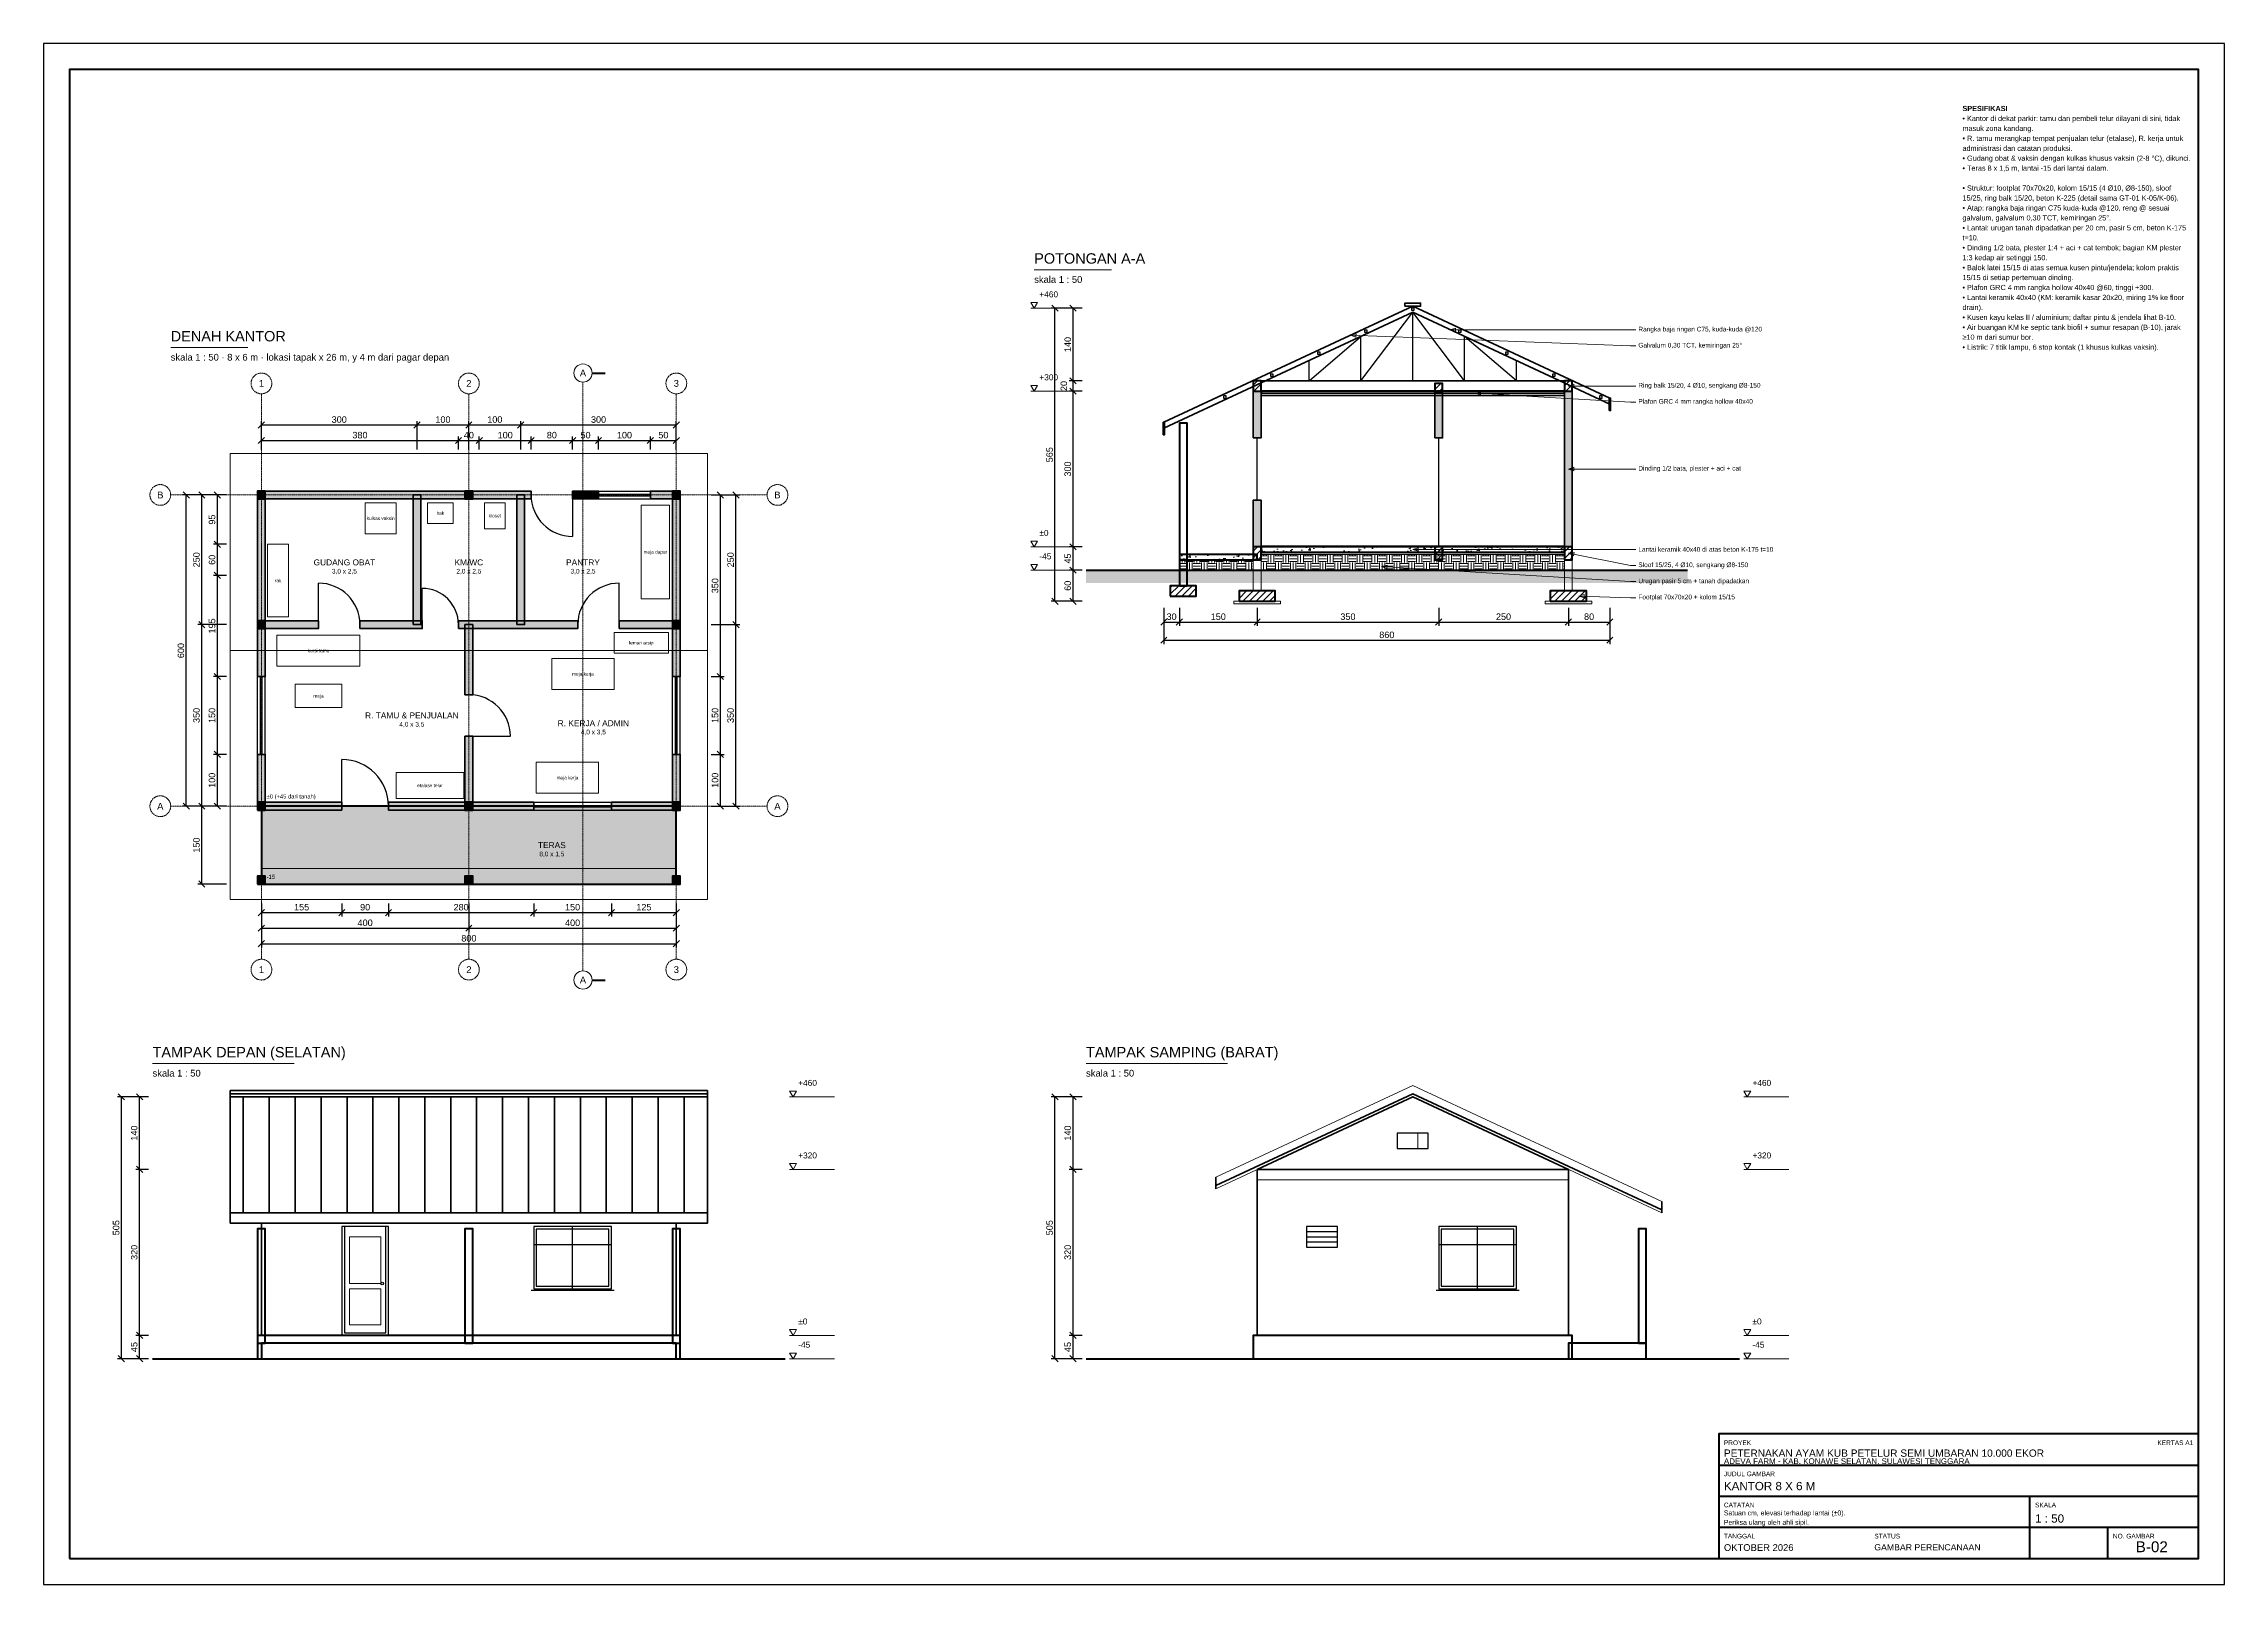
# Model space of a CAD drawing. Header units: centimetres. Extents: x 0 to 57986, y 0 to 4200.
# Drawn here: x 4970 to 9175, y 0 to 2970 of the extents above; entities that cross this region are included whole.
import ezdxf
from ezdxf.enums import TextEntityAlignment as Align

# ---------------------------------------------------------------- set-up
doc = ezdxf.new("R2010")
doc.units = ezdxf.units.CM
doc.linetypes.add('DASHDOT', pattern=[3.556, 2.54, -0.508, 0, -0.508])
doc.linetypes.add('DASHED', pattern=[1.524, 1.27, -0.254])
for name, color, linetype, lineweight in [('A-ATAP', 5, 'CONTINUOUS', 35), ('A-BAJA', 6, 'CONTINUOUS', 25), ('A-DIM', 140, 'CONTINUOUS', 13), ('A-DINDING', 32, 'CONTINUOUS', 35), ('A-FRAME', 7, 'CONTINUOUS', 50), ('A-GRID', 1, 'DASHDOT', 13), ('A-HATCH', 8, 'CONTINUOUS', 9), ('A-KAYU', 32, 'CONTINUOUS', 25), ('A-PERABOT', 8, 'CONTINUOUS', 18), ('A-STRUKTUR', 7, 'CONTINUOUS', 50), ('A-TANAH', 34, 'CONTINUOUS', 18), ('A-TEKS', 7, 'CONTINUOUS', 18), ('A-TERSEMBUNYI', 8, 'DASHED', 13)]:
    doc.layers.add(name, color=color, linetype=linetype, lineweight=lineweight)
doc.styles.add('ARIAL', font='arial.ttf')
doc.dimstyles.new('D50', dxfattribs={"dimtxt": 12.5, "dimasz": 10, "dimexe": 7.5, "dimexo": 7.5, "dimgap": 4, "dimtad": 1, "dimdec": 0, "dimtxsty": 'ARIAL', "dimtsz": 6, "dimcen": 2.5, "dimclrd": 140, "dimclre": 140, "dimclrt": 250, "dimazin": 3, "dimtfac": 1, "dimtmove": 0, "dimatfit": 3})

msp = doc.modelspace()

# ---------------------------------------------------------------- hatches: boundary and pattern name
at = {"layer": 'A-HATCH'}
h = msp.add_hatch(dxfattribs=at)
h.set_pattern_fill('ANSI31', scale=2.85)
h.paths.add_polyline_path([(7302.5, 2300), (7317.5, 2300), (7317.5, 2320), (7302.5, 2320)])
h = msp.add_hatch(dxfattribs=at)
h.set_pattern_fill('ANSI31', scale=2.85)
h.paths.add_polyline_path([(7652.5, 2300), (7667.5, 2300), (7667.5, 2315), (7652.5, 2315)])
h = msp.add_hatch(dxfattribs=at)
h.set_pattern_fill('ANSI31', scale=2.85)
h.paths.add_polyline_path([(7902.5, 2300), (7917.5, 2300), (7917.5, 2320), (7902.5, 2320)])
at = {"layer": 'A-HATCH', "true_color": 0xe2ceb6}
h = msp.add_hatch(color=8, dxfattribs=at)
h.dxf.hatch_style = 1
h.paths.add_polyline_path([(7302.5, 2210), (7317.5, 2210), (7317.5, 2300), (7302.5, 2300)])
h = msp.add_hatch(color=8, dxfattribs=at)
h.dxf.hatch_style = 1
h.paths.add_polyline_path([(7652.5, 2210), (7667.5, 2210), (7667.5, 2300), (7652.5, 2300)])
h = msp.add_hatch(color=8, dxfattribs=at)
h.dxf.hatch_style = 1
h.paths.add_polyline_path([(7902.5, 2000), (7917.5, 2000), (7917.5, 2300), (7902.5, 2300)])
h = msp.add_hatch(color=8, dxfattribs=at)
h.dxf.hatch_style = 1
h.paths.add_polyline_path([(5382.5, 2092.5), (5910, 2092.5), (5910, 2107.5), (5382.5, 2107.5)])
h = msp.add_hatch(color=8, dxfattribs=at)
h.dxf.hatch_style = 1
h.paths.add_polyline_path([(5382.5, 1750), (5397.5, 1750), (5397.5, 2107.5), (5382.5, 2107.5)])
at = {"layer": 'A-HATCH'}
h = msp.add_hatch(color=8, dxfattribs=at)
h.dxf.hatch_style = 1
h.paths.add_polyline_path([(5382.5, 2092.5), (5397.5, 2092.5), (5397.5, 2107.5), (5382.5, 2107.5)])
h = msp.add_hatch(color=8, dxfattribs=at)
h.dxf.hatch_style = 1
h.paths.add_polyline_path([(5782.5, 2092.5), (5797.5, 2092.5), (5797.5, 2107.5), (5782.5, 2107.5)])
at = {"layer": 'A-HATCH', "true_color": 0xe2ceb6}
h = msp.add_hatch(color=8, dxfattribs=at)
h.dxf.hatch_style = 1
h.paths.add_polyline_path([(5990, 2092.5), (6040, 2092.5), (6040, 2107.5), (5990, 2107.5)])
h = msp.add_hatch(color=8, dxfattribs=at)
h.dxf.hatch_style = 1
h.paths.add_polyline_path([(6140, 2092.5), (6197.5, 2092.5), (6197.5, 2107.5), (6140, 2107.5)])
h = msp.add_hatch(color=8, dxfattribs=at)
h.dxf.hatch_style = 1
h.paths.add_polyline_path([(6182.5, 1750), (6197.5, 1750), (6197.5, 2107.5), (6182.5, 2107.5)])
at = {"layer": 'A-HATCH'}
h = msp.add_hatch(color=8, dxfattribs=at)
h.dxf.hatch_style = 1
h.paths.add_polyline_path([(6182.5, 2092.5), (6197.5, 2092.5), (6197.5, 2107.5), (6182.5, 2107.5)])
at = {"layer": 'A-HATCH', "true_color": 0xe2ceb6}
h = msp.add_hatch(color=8, dxfattribs=at)
h.dxf.hatch_style = 1
h.paths.add_polyline_path([(5682.5, 1850), (5697.5, 1850), (5697.5, 2100), (5682.5, 2100)])
h = msp.add_hatch(color=8, dxfattribs=at)
h.dxf.hatch_style = 1
h.paths.add_polyline_path([(5882.5, 1850), (5897.5, 1850), (5897.5, 2100), (5882.5, 2100)])
h = msp.add_hatch(color=8, dxfattribs=at)
h.dxf.hatch_style = 1
h.paths.add_polyline_path([(7302.5, 2000), (7317.5, 2000), (7317.5, 2090), (7302.5, 2090)])
at = {"layer": 'A-HATCH'}
h = msp.add_hatch(dxfattribs=at)
h.set_pattern_fill('AR-CONC', scale=0.175)
h.paths.add_polyline_path([(7160, 1975), (7310, 1975), (7310, 1985), (7160, 1985)])
h = msp.add_hatch(dxfattribs=at)
h.set_pattern_fill('ANSI31', scale=2.85)
h.paths.add_polyline_path([(7302.5, 1975), (7317.5, 1975), (7317.5, 2000), (7302.5, 2000)])
h = msp.add_hatch(dxfattribs=at)
h.set_pattern_fill('AR-CONC', scale=0.175)
h.paths.add_polyline_path([(7317.5, 1990), (7902.5, 1990), (7902.5, 2000), (7317.5, 2000)])
h = msp.add_hatch(dxfattribs=at)
h.set_pattern_fill('AR-SAND', scale=0.25)
h.paths.add_polyline_path([(7317.5, 1985), (7902.5, 1985), (7902.5, 1990), (7317.5, 1990)])
h = msp.add_hatch(dxfattribs=at)
h.set_pattern_fill('EARTH', scale=2.25)
h.paths.add_polyline_path([(7317.5, 1955), (7902.5, 1955), (7902.5, 1985), (7317.5, 1985)])
h = msp.add_hatch(dxfattribs=at)
h.set_pattern_fill('ANSI31', scale=2.85)
h.paths.add_polyline_path([(7652.5, 1975), (7667.5, 1975), (7667.5, 2000), (7652.5, 2000)])
h = msp.add_hatch(dxfattribs=at)
h.set_pattern_fill('ANSI31', scale=2.85)
h.paths.add_polyline_path([(7902.5, 1975), (7917.5, 1975), (7917.5, 2000), (7902.5, 2000)])
h = msp.add_hatch(dxfattribs=at)
h.set_pattern_fill('EARTH', scale=2.25)
h.paths.add_polyline_path([(6980, 1930), (8140, 1930), (8140, 1955), (6980, 1955)])
h = msp.add_hatch(dxfattribs=at)
h.set_pattern_fill('EARTH', scale=2.25)
h.paths.add_polyline_path([(7160, 1955), (7302.5, 1955), (7302.5, 1975), (7160, 1975)])
h = msp.add_hatch(dxfattribs=at)
h.set_pattern_fill('ANSI31', scale=2.85)
h.paths.add_polyline_path([(7142.5, 1905), (7192.5, 1905), (7192.5, 1925), (7142.5, 1925)])
h = msp.add_hatch(dxfattribs=at)
h.set_pattern_fill('ANSI31', scale=2.85)
h.paths.add_polyline_path([(7275, 1895), (7345, 1895), (7345, 1915), (7275, 1915)])
h = msp.add_hatch(dxfattribs=at)
h.set_pattern_fill('ANSI31', scale=2.85)
h.paths.add_polyline_path([(7875, 1895), (7945, 1895), (7945, 1915), (7875, 1915)])
h = msp.add_hatch(color=8, dxfattribs=at)
h.dxf.hatch_style = 1
h.paths.add_polyline_path([(5382.5, 1842.5), (5397.5, 1842.5), (5397.5, 1857.5), (5382.5, 1857.5)])
at = {"layer": 'A-HATCH', "true_color": 0xe2ceb6}
h = msp.add_hatch(color=8, dxfattribs=at)
h.dxf.hatch_style = 1
h.paths.add_polyline_path([(5390, 1842.5), (5500, 1842.5), (5500, 1857.5), (5390, 1857.5)])
h = msp.add_hatch(color=8, dxfattribs=at)
h.dxf.hatch_style = 1
h.paths.add_polyline_path([(5580, 1842.5), (5700, 1842.5), (5700, 1857.5), (5580, 1857.5)])
h = msp.add_hatch(color=8, dxfattribs=at)
h.dxf.hatch_style = 1
h.paths.add_polyline_path([(5770, 1842.5), (6000, 1842.5), (6000, 1857.5), (5770, 1857.5)])
h = msp.add_hatch(color=8, dxfattribs=at)
h.dxf.hatch_style = 1
h.paths.add_polyline_path([(6080, 1842.5), (6190, 1842.5), (6190, 1857.5), (6080, 1857.5)])
at = {"layer": 'A-HATCH'}
h = msp.add_hatch(color=8, dxfattribs=at)
h.dxf.hatch_style = 1
h.paths.add_polyline_path([(6182.5, 1842.5), (6197.5, 1842.5), (6197.5, 1857.5), (6182.5, 1857.5)])
at = {"layer": 'A-HATCH', "true_color": 0xe2ceb6}
h = msp.add_hatch(color=8, dxfattribs=at)
h.dxf.hatch_style = 1
h.paths.add_polyline_path([(5782.5, 1715), (5797.5, 1715), (5797.5, 1850), (5782.5, 1850)])
h = msp.add_hatch(color=8, dxfattribs=at)
h.dxf.hatch_style = 1
h.paths.add_polyline_path([(5382.5, 1492.5), (5397.5, 1492.5), (5397.5, 1600), (5382.5, 1600)])
h = msp.add_hatch(color=8, dxfattribs=at)
h.dxf.hatch_style = 1
h.paths.add_polyline_path([(5782.5, 1500), (5797.5, 1500), (5797.5, 1635), (5782.5, 1635)])
h = msp.add_hatch(color=8, dxfattribs=at)
h.dxf.hatch_style = 1
h.paths.add_polyline_path([(6182.5, 1492.5), (6197.5, 1492.5), (6197.5, 1600), (6182.5, 1600)])
h = msp.add_hatch(color=8, dxfattribs=at)
h.dxf.hatch_style = 1
h.paths.add_polyline_path([(5382.5, 1492.5), (5545, 1492.5), (5545, 1507.5), (5382.5, 1507.5)])
at = {"layer": 'A-HATCH'}
h = msp.add_hatch(color=8, dxfattribs=at)
h.dxf.hatch_style = 1
h.paths.add_polyline_path([(5382.5, 1492.5), (5397.5, 1492.5), (5397.5, 1507.5), (5382.5, 1507.5)])
at = {"layer": 'A-HATCH', "true_color": 0xeeece4}
h = msp.add_hatch(color=8, dxfattribs=at)
h.dxf.hatch_style = 1
h.paths.add_polyline_path([(5390, 1350), (6190, 1350), (6190, 1500), (5390, 1500)])
at = {"layer": 'A-HATCH', "true_color": 0xe2ceb6}
h = msp.add_hatch(color=8, dxfattribs=at)
h.dxf.hatch_style = 1
h.paths.add_polyline_path([(5635, 1492.5), (5915, 1492.5), (5915, 1507.5), (5635, 1507.5)])
at = {"layer": 'A-HATCH'}
h = msp.add_hatch(color=8, dxfattribs=at)
h.dxf.hatch_style = 1
h.paths.add_polyline_path([(5782.5, 1492.5), (5797.5, 1492.5), (5797.5, 1507.5), (5782.5, 1507.5)])
at = {"layer": 'A-HATCH', "true_color": 0xe2ceb6}
h = msp.add_hatch(color=8, dxfattribs=at)
h.dxf.hatch_style = 1
h.paths.add_polyline_path([(6065, 1492.5), (6197.5, 1492.5), (6197.5, 1507.5), (6065, 1507.5)])
at = {"layer": 'A-HATCH'}
h = msp.add_hatch(color=8, dxfattribs=at)
h.dxf.hatch_style = 1
h.paths.add_polyline_path([(6182.5, 1492.5), (6197.5, 1492.5), (6197.5, 1507.5), (6182.5, 1507.5)])
h = msp.add_hatch(color=8, dxfattribs=at)
h.dxf.hatch_style = 1
h.paths.add_polyline_path([(5382.5, 1350), (5397.5, 1350), (5397.5, 1365), (5382.5, 1365)])
h = msp.add_hatch(color=8, dxfattribs=at)
h.dxf.hatch_style = 1
h.paths.add_polyline_path([(5782.5, 1350), (5797.5, 1350), (5797.5, 1365), (5782.5, 1365)])
h = msp.add_hatch(color=8, dxfattribs=at)
h.dxf.hatch_style = 1
h.paths.add_polyline_path([(6182.5, 1350), (6197.5, 1350), (6197.5, 1365), (6182.5, 1365)])
h = msp.add_hatch(dxfattribs=at)
h.set_pattern_fill('NET', scale=40)
h.paths.add_polyline_path([(7580, 840), (7640, 840), (7640, 870), (7580, 870)])

# ---------------------------------------------------------------- linework, layer by layer
at = {"layer": 'A-ATAP'}
for p, q in [((5355, 716.06), (5355, 939.89)), ((5405, 716.06), (5405, 939.89)), ((5455, 716.06), (5455, 939.89)), ((5505, 716.06), (5505, 939.89)), ((5555, 716.06), (5555, 939.89)), ((5605, 716.06), (5605, 939.89)), ((5655, 716.06), (5655, 939.89)), ((5705, 716.06), (5705, 939.89)), ((5755, 716.06), (5755, 939.89)), ((5805, 716.06), (5805, 939.89)), ((5855, 716.06), (5855, 939.89)), ((5905, 716.06), (5905, 939.89)), ((5955, 716.06), (5955, 939.89)), ((6005, 716.06), (6005, 939.89)), ((6055, 716.06), (6055, 939.89)), ((6105, 716.06), (6105, 939.89)), ((6155, 716.06), (6155, 939.89)), ((6205, 716.06), (6205, 939.89)), ((7230, 762.7), (7230, 784.7)), ((8090, 716.06), (8090, 738.06))]:
    msp.add_line(p, q, dxfattribs=at)
at = {"layer": 'A-ATAP', "lineweight": 35}
for points in [[(7130, 2240.06), (7610, 2463.89), (7990, 2286.7)], [(7230, 768.7), (7610, 945.89), (8090, 722.06)]]:
    msp.add_lwpolyline(points, dxfattribs=at)
at = {"layer": 'A-ATAP'}
for points in [[(7595, 2463.89), (7625, 2463.89), (7625, 2469.89), (7595, 2469.89)], [(7988.5, 2262.7), (7991.5, 2262.7), (7991.5, 2286.7), (7988.5, 2286.7)], [(7128.5, 2216.06), (7131.5, 2216.06), (7131.5, 2240.06), (7128.5, 2240.06)], [(5330, 939.89), (6250, 939.89), (6250, 951.89), (5330, 951.89)], [(5330, 696.06), (6250, 696.06), (6250, 716.06), (5330, 716.06)]]:
    msp.add_lwpolyline(points, close=True, dxfattribs=at)
at = {"layer": 'A-ATAP', "lineweight": 35}
msp.add_lwpolyline([(5330, 716.06), (6250, 716.06), (6250, 945.89), (5330, 945.89)], close=True, dxfattribs=at)
at = {"layer": 'A-ATAP', "lineweight": 18}
for points in [[(7230, 784.7), (7610, 961.89), (8090, 738.06)], [(7230, 762.7), (7610, 939.89), (8090, 716.06)]]:
    msp.add_lwpolyline(points, dxfattribs=at)
at = {"layer": 'A-BAJA'}
for p, q in [((7510, 2320), (7610, 2452.39)), ((7610, 2320), (7610, 2452.39)), ((7710, 2320), (7610, 2452.39)), ((7410, 2320), (7510, 2405.76)), ((7510, 2320), (7510, 2405.76)), ((7710, 2320), (7710, 2405.76)), ((7810, 2320), (7710, 2405.76)), ((7410, 2320), (7410, 2359.13)), ((7810, 2320), (7810, 2359.13)), ((7317.5, 2292), (7902.5, 2292))]:
    msp.add_line(p, q, dxfattribs=at)
at = {"layer": 'A-BAJA', "lineweight": 35}
msp.add_line((7310, 2320), (7910, 2320), dxfattribs=at)
msp.add_lwpolyline([(7130, 2228.56), (7610, 2452.39), (7990, 2275.2)], dxfattribs=at)
at = {"layer": 'A-BAJA'}
for points in [[(7607.5, 2455.89), (7612.5, 2455.89), (7612.5, 2459.89), (7607.5, 2459.89)], [(7607.5, 2455.89), (7612.5, 2455.89), (7612.5, 2459.89), (7607.5, 2459.89)], [(7516.87, 2413.63), (7521.87, 2413.63), (7521.87, 2417.63), (7516.87, 2417.63)], [(7698.13, 2413.63), (7703.13, 2413.63), (7703.13, 2417.63), (7698.13, 2417.63)], [(7426.24, 2371.37), (7431.24, 2371.37), (7431.24, 2375.37), (7426.24, 2375.37)], [(7788.76, 2371.37), (7793.76, 2371.37), (7793.76, 2375.37), (7788.76, 2375.37)], [(7335.61, 2329.11), (7340.61, 2329.11), (7340.61, 2333.11), (7335.61, 2333.11)], [(7879.39, 2329.11), (7884.39, 2329.11), (7884.39, 2333.11), (7879.39, 2333.11)], [(7244.98, 2286.84), (7249.98, 2286.84), (7249.98, 2290.84), (7244.98, 2290.84)], [(7970.02, 2286.84), (7975.02, 2286.84), (7975.02, 2290.84), (7970.02, 2290.84)]]:
    msp.add_lwpolyline(points, close=True, dxfattribs=at)
at = {"layer": 'A-DIM'}
for p, q in [((6873.4, 2459.89), (6960, 2459.89)), ((6873.4, 2300), (6960, 2300)), ((6873.4, 2000), (6960, 2000)), ((6873.4, 1955), (6960, 1955)), ((6408.4, 939.89), (6495, 939.89)), ((8248.4, 939.89), (8335, 939.89)), ((6408.4, 800), (6495, 800)), ((8248.4, 800), (8335, 800)), ((6408.4, 480), (6495, 480)), ((8248.4, 480), (8335, 480)), ((6408.4, 435), (6495, 435)), ((8248.4, 435), (8335, 435))]:
    msp.add_line(p, q, dxfattribs=at)
for points in [[(6880, 2459.89), (6873.4, 2470.89), (6886.6, 2470.89)], [(7490, 2407.94), (7500.38, 2404.29), (7500.63, 2410.78)], [(7682, 2418.32), (7692.51, 2415.07), (7692.51, 2421.57)], [(7910, 2310), (7920.51, 2306.75), (7920.51, 2313.25)], [(6880, 2300), (6873.4, 2311), (6886.6, 2311)], [(7730, 2296), (7740.31, 2292.16), (7740.68, 2298.65)], [(7910, 2150), (7920.51, 2146.75), (7920.51, 2153.25)], [(6880, 2000), (6873.4, 2011), (6886.6, 2011)], [(7610, 1995), (7620.51, 1991.75), (7620.51, 1998.25)], [(7910, 1988), (7919.67, 1982.75), (7920.94, 1989.13)], [(6880, 1955), (6873.4, 1966), (6886.6, 1966)], [(7550, 1962), (7560.29, 1958.12), (7560.69, 1964.61)], [(7930, 1905), (7940.41, 1901.44), (7940.6, 1907.93)], [(6415, 939.89), (6408.4, 950.89), (6421.6, 950.89)], [(8255, 939.89), (8248.4, 950.89), (8261.6, 950.89)], [(6415, 800), (6408.4, 811), (6421.6, 811)], [(8255, 800), (8248.4, 811), (8261.6, 811)], [(6415, 480), (6408.4, 491), (6421.6, 491)], [(8255, 480), (8248.4, 491), (8261.6, 491)], [(6415, 435), (6408.4, 446), (6421.6, 446)], [(8255, 435), (8248.4, 446), (8261.6, 446)]]:
    msp.add_lwpolyline(points, close=True, dxfattribs=at)
for points in [[(7490, 2407.94), (8030, 2387.32), (8040, 2387.32)], [(7682, 2418.32), (8030, 2418.32), (8040, 2418.32)], [(7730, 2296), (8030, 2279), (8040, 2279)], [(7910, 2310), (8030, 2310), (8040, 2310)], [(7910, 2150), (8030, 2150), (8040, 2150)], [(7610, 1995), (8030, 1995), (8040, 1995)], [(7910, 1988), (8030, 1964), (8040, 1964)], [(7550, 1962), (8030, 1933), (8040, 1933)], [(7930, 1905), (8030, 1902), (8040, 1902)]]:
    msp.add_lwpolyline(points, dxfattribs=at)
at = {"layer": 'A-DINDING'}
for points in [[(7302.5, 2210), (7317.5, 2210), (7317.5, 2300), (7302.5, 2300)], [(7652.5, 2210), (7667.5, 2210), (7667.5, 2300), (7652.5, 2300)], [(7902.5, 2000), (7917.5, 2000), (7917.5, 2300), (7902.5, 2300)], [(5382.5, 2092.5), (5910, 2092.5), (5910, 2107.5), (5382.5, 2107.5)], [(5382.5, 1750), (5397.5, 1750), (5397.5, 2107.5), (5382.5, 2107.5)], [(5990, 2092.5), (6040, 2092.5), (6040, 2107.5), (5990, 2107.5)], [(6140, 2092.5), (6197.5, 2092.5), (6197.5, 2107.5), (6140, 2107.5)], [(6182.5, 1750), (6197.5, 1750), (6197.5, 2107.5), (6182.5, 2107.5)], [(5682.5, 1850), (5697.5, 1850), (5697.5, 2100), (5682.5, 2100)], [(5882.5, 1850), (5897.5, 1850), (5897.5, 2100), (5882.5, 2100)], [(7302.5, 2000), (7317.5, 2000), (7317.5, 2090), (7302.5, 2090)], [(5390, 1842.5), (5500, 1842.5), (5500, 1857.5), (5390, 1857.5)], [(5580, 1842.5), (5700, 1842.5), (5700, 1857.5), (5580, 1857.5)], [(5770, 1842.5), (6000, 1842.5), (6000, 1857.5), (5770, 1857.5)], [(6080, 1842.5), (6190, 1842.5), (6190, 1857.5), (6080, 1857.5)], [(5782.5, 1715), (5797.5, 1715), (5797.5, 1850), (5782.5, 1850)], [(5382.5, 1492.5), (5397.5, 1492.5), (5397.5, 1600), (5382.5, 1600)], [(5782.5, 1500), (5797.5, 1500), (5797.5, 1635), (5782.5, 1635)], [(6182.5, 1492.5), (6197.5, 1492.5), (6197.5, 1600), (6182.5, 1600)], [(5382.5, 1492.5), (5545, 1492.5), (5545, 1507.5), (5382.5, 1507.5)], [(5635, 1492.5), (5915, 1492.5), (5915, 1507.5), (5635, 1507.5)], [(6065, 1492.5), (6197.5, 1492.5), (6197.5, 1507.5), (6065, 1507.5)], [(7310, 800), (7610, 939.89), (7910, 800)]]:
    msp.add_lwpolyline(points, close=True, dxfattribs=at)
for points in [[(7310, 800), (7310, 480), (7910, 480), (7910, 800)], [(5390, 696.06), (5390, 480), (6190, 480), (6190, 696.06)]]:
    msp.add_lwpolyline(points, dxfattribs=at)
at = {"layer": 'A-FRAME'}
for p, q in [((8200, 230), (9125, 230)), ((8200, 170), (9125, 170)), ((8800, 50), (8800, 170)), ((8200, 110), (9125, 110)), ((8950, 50), (8950, 110))]:
    msp.add_line(p, q, dxfattribs=at)
at = {"layer": 'A-FRAME', "lineweight": 25}
msp.add_lwpolyline([(4970, 0), (9175, 0), (9175, 2970), (4970, 2970)], close=True, dxfattribs=at)
at = {"layer": 'A-FRAME'}
for points in [[(5020, 50), (9125, 50), (9125, 2920), (5020, 2920)], [(8200, 50), (9125, 50), (9125, 290), (8200, 290)]]:
    msp.add_lwpolyline(points, close=True, dxfattribs=at)
at = {"layer": 'A-GRID'}
for p, q in [((6010, 1182.5), (6010, 2317.5)), ((5390, 1205), (5390, 2295)), ((5790, 1205), (5790, 2295)), ((6190, 1205), (6190, 2295)), ((5215, 2100), (6365, 2100)), ((5215, 1500), (6365, 1500))]:
    msp.add_line(p, q, dxfattribs=at)
for centre in [(5390, 2315), (5790, 2315), (6190, 2315), (5195, 2100), (6385, 2100), (5195, 1500), (6385, 1500), (5390, 1185), (5790, 1185), (6190, 1185)]:
    msp.add_circle(centre, 20, dxfattribs=at)
at = {"layer": 'A-HATCH'}
for points in [[(7317.5, 1985), (7902.5, 1985), (7902.5, 1990), (7317.5, 1990)], [(7265, 1890), (7355, 1890), (7355, 1895), (7265, 1895)], [(7865, 1890), (7955, 1890), (7955, 1895), (7865, 1895)]]:
    msp.add_lwpolyline(points, close=True, dxfattribs=at)
at = {"layer": 'A-KAYU'}
for p, q in [((7310, 2090), (7310, 2210)), ((7660, 2003), (7660, 2210)), ((6040, 2107.5), (6140, 2107.5)), ((6040, 2101.5), (6140, 2101.5)), ((6040, 2098.5), (6140, 2098.5)), ((6040, 2092.5), (6140, 2092.5)), ((7302.5, 2090), (7317.5, 2090)), ((5382.5, 1600), (5382.5, 1750)), ((5388.5, 1600), (5388.5, 1750)), ((5391.5, 1600), (5391.5, 1750)), ((5397.5, 1600), (5397.5, 1750)), ((6182.5, 1600), (6182.5, 1750)), ((6188.5, 1600), (6188.5, 1750)), ((6191.5, 1600), (6191.5, 1750)), ((6197.5, 1600), (6197.5, 1750)), ((5915, 1507.5), (6065, 1507.5)), ((5915, 1501.5), (6065, 1501.5)), ((5915, 1498.5), (6065, 1498.5)), ((5915, 1492.5), (6065, 1492.5)), ((5990, 570), (5990, 690)), ((7405, 680), (7465, 680)), ((7735, 570), (7735, 690)), ((5915, 655), (6065, 655)), ((7405, 670), (7465, 670)), ((7405, 660), (7465, 660)), ((7660, 655), (7810, 655)), ((5910, 567), (6070, 567)), ((7655, 567), (7815, 567))]:
    msp.add_line(p, q, dxfattribs=at)
at = {"layer": 'A-KAYU', "lineweight": 25}
for p, q in [((5990, 2100), (5990, 2020)), ((5500, 1850), (5500, 1930)), ((5700, 1850), (5700, 1920)), ((6080, 1850), (6080, 1930)), ((5790, 1635), (5870, 1635)), ((5545, 1500), (5545, 1590))]:
    msp.add_line(p, q, dxfattribs=at)
at = {"layer": 'A-KAYU'}
for points in [[(7580, 840), (7640, 840), (7640, 870), (7580, 870)], [(5550, 485), (5630, 485), (5630, 690), (5550, 690)], [(5920, 575), (6060, 575), (6060, 685), (5920, 685)], [(7665, 575), (7805, 575), (7805, 685), (7665, 685)]]:
    msp.add_lwpolyline(points, close=True, dxfattribs=at)
at = {"layer": 'A-KAYU', "lineweight": 25}
for points in [[(5545, 480), (5635, 480), (5635, 690), (5545, 690)], [(5915, 570), (6065, 570), (6065, 690), (5915, 690)], [(7405, 650), (7465, 650), (7465, 690), (7405, 690)], [(7660, 570), (7810, 570), (7810, 690), (7660, 690)]]:
    msp.add_lwpolyline(points, close=True, dxfattribs=at)
at = {"layer": 'A-KAYU'}
msp.add_circle((5623, 580), 2.5, dxfattribs=at)
for centre, radius, start, end in [((5990, 2100), 80, 180, 270), ((5500, 1850), 80, 0, 90), ((5700, 1850), 70, 0, 90), ((6080, 1850), 80, 90, 180), ((5790, 1635), 80, 0, 90), ((5545, 1500), 90, 0, 90)]:
    msp.add_arc(centre, radius, start, end, dxfattribs=at)
at = {"layer": 'A-PERABOT'}
for p, q in [((5390, 1380), (6190, 1380)), ((7310, 780), (7910, 780))]:
    msp.add_line(p, q, dxfattribs=at)
for points in [[(5590, 2025), (5650, 2025), (5650, 2085), (5590, 2085)], [(5710, 2045), (5760, 2045), (5760, 2085), (5710, 2085)], [(5820, 2035), (5860, 2035), (5860, 2085), (5820, 2085)], [(6122, 1900), (6177, 1900), (6177, 2080), (6122, 2080)], [(5402, 1865), (5442, 1865), (5442, 2005), (5402, 2005)], [(5420, 1770), (5580, 1770), (5580, 1830), (5420, 1830)], [(6070, 1795), (6175, 1795), (6175, 1835), (6070, 1835)], [(5950, 1725), (6070, 1725), (6070, 1785), (5950, 1785)], [(5455, 1690), (5545, 1690), (5545, 1735), (5455, 1735)], [(5650, 1515), (5780, 1515), (5780, 1565), (5650, 1565)], [(5920, 1525), (6040, 1525), (6040, 1585), (5920, 1585)], [(5560, 580), (5620, 580), (5620, 670), (5560, 670)], [(5560, 500), (5620, 500), (5620, 570), (5560, 570)]]:
    msp.add_lwpolyline(points, close=True, dxfattribs=at)
at = {"layer": 'A-STRUKTUR'}
msp.add_line((7317.5, 2001.5), (7902.5, 2001.5), dxfattribs=at)
for points in [[(7302.5, 2300), (7317.5, 2300), (7317.5, 2320), (7302.5, 2320)], [(7652.5, 2300), (7667.5, 2300), (7667.5, 2315), (7652.5, 2315)], [(7902.5, 2300), (7917.5, 2300), (7917.5, 2320), (7902.5, 2320)], [(7317.5, 2296), (7902.5, 2296), (7902.5, 2300), (7317.5, 2300)], [(7160, 1975), (7175, 1975), (7175, 2238.55), (7160, 2238.55)], [(5382.5, 2092.5), (5397.5, 2092.5), (5397.5, 2107.5), (5382.5, 2107.5)], [(5782.5, 2092.5), (5797.5, 2092.5), (5797.5, 2107.5), (5782.5, 2107.5)], [(6182.5, 2092.5), (6197.5, 2092.5), (6197.5, 2107.5), (6182.5, 2107.5)], [(7160, 1975), (7310, 1975), (7310, 1985), (7160, 1985)], [(7302.5, 1975), (7317.5, 1975), (7317.5, 2000), (7302.5, 2000)], [(7317.5, 1990), (7902.5, 1990), (7902.5, 2000), (7317.5, 2000)], [(7652.5, 1975), (7667.5, 1975), (7667.5, 2000), (7652.5, 2000)], [(7902.5, 1975), (7917.5, 1975), (7917.5, 2000), (7902.5, 2000)], [(7160, 1925), (7175, 1925), (7175, 1975), (7160, 1975)], [(7142.5, 1905), (7192.5, 1905), (7192.5, 1925), (7142.5, 1925)], [(7275, 1895), (7345, 1895), (7345, 1915), (7275, 1915)], [(7875, 1895), (7945, 1895), (7945, 1915), (7875, 1915)], [(5382.5, 1842.5), (5397.5, 1842.5), (5397.5, 1857.5), (5382.5, 1857.5)], [(6182.5, 1842.5), (6197.5, 1842.5), (6197.5, 1857.5), (6182.5, 1857.5)], [(5382.5, 1492.5), (5397.5, 1492.5), (5397.5, 1507.5), (5382.5, 1507.5)], [(5390, 1350), (6190, 1350), (6190, 1500), (5390, 1500)], [(5782.5, 1492.5), (5797.5, 1492.5), (5797.5, 1507.5), (5782.5, 1507.5)], [(6182.5, 1492.5), (6197.5, 1492.5), (6197.5, 1507.5), (6182.5, 1507.5)], [(5382.5, 1350), (5397.5, 1350), (5397.5, 1365), (5382.5, 1365)], [(5782.5, 1350), (5797.5, 1350), (5797.5, 1365), (5782.5, 1365)], [(6182.5, 1350), (6197.5, 1350), (6197.5, 1365), (6182.5, 1365)], [(5382.5, 465), (5397.5, 465), (5397.5, 685.05), (5382.5, 685.05)], [(5782.5, 465), (5797.5, 465), (5797.5, 685.05), (5782.5, 685.05)], [(6182.5, 465), (6197.5, 465), (6197.5, 685.05), (6182.5, 685.05)], [(8045, 465), (8060, 465), (8060, 685.05), (8045, 685.05)], [(5382.5, 435), (6197.5, 435), (6197.5, 480), (5382.5, 480)], [(5390, 435), (6190, 435), (6190, 465), (5390, 465)], [(7302.5, 435), (7917.5, 435), (7917.5, 480), (7302.5, 480)], [(7910, 435), (8060, 435), (8060, 465), (7910, 465)]]:
    msp.add_lwpolyline(points, close=True, dxfattribs=at)
at = {"layer": 'A-TANAH', "lineweight": 50}
for p, q in [((6980, 1955), (8140, 1955)), ((5180, 435), (6400, 435)), ((6980, 435), (8240, 435))]:
    msp.add_line(p, q, dxfattribs=at)
at = {"layer": 'A-TEKS'}
for p, q in [((6880, 2533.89), (7028.8, 2533.89)), ((5215, 2384), (5363.8, 2384)), ((5180, 1003.89), (5452.8, 1003.89)), ((6980, 1003.89), (7252.8, 1003.89))]:
    msp.add_line(p, q, dxfattribs=at)
at = {"layer": 'A-TEKS', "lineweight": 50}
for points in [[(6027.5, 2335), (6052.5, 2335)], [(6027.5, 1165), (6052.5, 1165)]]:
    msp.add_lwpolyline(points, dxfattribs=at)
at = {"layer": 'A-TEKS'}
for centre in [(6010, 2335), (6010, 1165)]:
    msp.add_circle(centre, 17.5, dxfattribs=at)
at = {"layer": 'A-TERSEMBUNYI'}
for p, q in [((5770, 2100), (5810, 2100)), ((5390, 1945), (5390, 2005)), ((5330, 1800), (6250, 1800))]:
    msp.add_line(p, q, dxfattribs=at)
for points in [[(5330, 1320), (6250, 1320), (6250, 2180), (5330, 2180)], [(7302.5, 1915), (7317.5, 1915), (7317.5, 1975), (7302.5, 1975)], [(7902.5, 1915), (7917.5, 1915), (7917.5, 1975), (7902.5, 1975)]]:
    msp.add_lwpolyline(points, close=True, dxfattribs=at)

# ---------------------------------------------------------------- texts
at = {"layer": 'A-TEKS', "style": 'ARIAL'}
for s, height, p in [('POTONGAN A-A', 20, (6880, 2539.89)), ('+460', 11.5, (6890, 2477.49)), ('DENAH KANTOR', 20, (5215, 2390)), ('+300', 11.5, (6890, 2317.6)), ('±0', 11.5, (6890, 2017.6)), ('-45', 11.5, (6890, 1972.6)), ('±0 (+45 dari tanah)', 8, (5400, 1512.5)), ('-15', 8, (5400, 1357.5)), ('TAMPAK DEPAN (SELATAN)', 20, (5180, 1009.89)), ('TAMPAK SAMPING (BARAT)', 20, (6980, 1009.89)), ('+460', 11.5, (6425, 957.49)), ('+460', 11.5, (8265, 957.49)), ('+320', 11.5, (6425, 817.6)), ('+320', 11.5, (8265, 817.6)), ('±0', 11.5, (6425, 497.6)), ('±0', 11.5, (8265, 497.6)), ('-45', 11.5, (6425, 452.6)), ('-45', 11.5, (8265, 452.6))]:
    msp.add_text(s, height=height, dxfattribs=at).set_placement(p, align=Align.BOTTOM_LEFT)
for s, height, p in [('skala 1 : 50', 13, (6880, 2521.89)), ('skala 1 : 50 · 8 x 6 m · lokasi tapak x 26 m, y 4 m dari pagar depan', 13, (5215, 2372)), ('skala 1 : 50', 13, (5180, 991.89)), ('skala 1 : 50', 13, (6980, 991.89)), ('PROYEK', 9, (8210, 277.5)), ('PETERNAKAN AYAM KUB PETELUR SEMI UMBARAN 10.000 EKOR', 14, (8210, 260)), ('ADEVA FARM - KAB. KONAWE SELATAN, SULAWESI TENGGARA', 11, (8210, 243)), ('JUDUL GAMBAR', 9, (8210, 217.5)), ('KANTOR 8 X 6 M', 16, (8210, 197.5)), ('CATATAN', 9, (8210, 157.5)), ('SKALA', 9, (8810, 157.5)), ('1 : 50', 16, (8810, 135)), ('TANGGAL', 9, (8210, 97.5)), ('STATUS', 9, (8500, 97.5)), ('NO. GAMBAR', 9, (8960, 97.5)), ('OKTOBER 2026', 13, (8210, 77.5)), ('GAMBAR PERENCANAAN', 12, (8500, 77.5))]:
    msp.add_text(s, height=height, dxfattribs=at).set_placement(p, align=Align.TOP_LEFT)
for s, height, p in [('1', 13, (5390, 2315)), ('2', 13, (5790, 2315)), ('A', 13, (6010, 2335)), ('3', 13, (6190, 2315)), ('B', 13, (5195, 2100)), ('B', 13, (6385, 2100)), ('bak', 6.5, (5735, 2065)), ('kloset', 6.5, (5840, 2060)), ('kulkas vaksin', 6.5, (5620, 2055)), ('KM/WC', 11.5, (5790, 1970)), ('meja dapur', 6.5, (6149.5, 1990)), ('rak', 6.5, (5422, 1935)), ('GUDANG OBAT', 11.5, (5550, 1970)), ('3,0 x 2,5', 9, (5550, 1953)), ('2,0 x 2,5', 9, (5790, 1953)), ('PANTRY', 11.5, (6010, 1970)), ('3,0 x 2,5', 9, (6010, 1953)), ('lemari arsip', 6.5, (6122.5, 1815)), ('kursi tamu', 6.5, (5500, 1800)), ('meja kerja', 6.5, (6010, 1755)), ('meja', 6.5, (5500, 1712.5)), ('R. TAMU & PENJUALAN', 11.5, (5680, 1675)), ('4,0 x 3,5', 9, (5680, 1658)), ('R. KERJA / ADMIN', 11.5, (6030, 1660)), ('4,0 x 3,5', 9, (6030, 1643)), ('meja kerja', 6.5, (5980, 1555)), ('etalase telur', 6.5, (5715, 1540)), ('A', 13, (5195, 1500)), ('A', 13, (6385, 1500)), ('TERAS', 11.5, (5950, 1425)), ('8,0 x 1,5', 9, (5950, 1408)), ('1', 13, (5390, 1185)), ('2', 13, (5790, 1185)), ('3', 13, (6190, 1185)), ('A', 13, (6010, 1165)), ('B-02', 21, (9035, 72.5))]:
    msp.add_text(s, height=height, dxfattribs=at).set_placement(p, align=Align.MIDDLE_CENTER)
msp.add_text('KERTAS A1', height=9, dxfattribs=at).set_placement((9115, 277.5), align=Align.TOP_RIGHT)
at = {"layer": 'A-TEKS', "insert": (8670, 2850), "char_height": 10, "width": 440, "attachment_point": 1, "line_spacing_factor": 1.15, "style": 'ARIAL'}
msp.add_mtext('{\\fArial|b1;SPESIFIKASI}\\P• Kantor di dekat parkir: tamu dan pembeli telur dilayani di sini, tidak masuk zona kandang.\\P• R. tamu merangkap tempat penjualan telur (etalase), R. kerja untuk administrasi dan catatan produksi.\\P• Gudang obat & vaksin dengan kulkas khusus vaksin (2-8 °C), dikunci.\\P• Teras 8 x 1,5 m, lantai -15 dari lantai dalam.\\P\\P• Struktur: footplat 70x70x20, kolom 15/15 (4 Ø10, Ø8-150), sloof 15/25, ring balk 15/20, beton K-225 (detail sama GT-01 K-05/K-06).\\P• Atap: rangka baja ringan C75 kuda-kuda @120, reng @ sesuai galvalum, galvalum 0,30 TCT, kemiringan 25°.\\P• Lantai: urugan tanah dipadatkan per 20 cm, pasir 5 cm, beton K-175 t=10.\\P• Dinding 1/2 bata, plester 1:4 + aci + cat tembok; bagian KM plester 1:3 kedap air setinggi 150.\\P• Balok latei 15/15 di atas semua kusen pintu/jendela; kolom praktis 15/15 di setiap pertemuan dinding.\\P• Plafon GRC 4 mm rangka hollow 40x40 @60, tinggi +300.\\P• Lantai keramik 40x40 (KM: keramik kasar 20x20, miring 1% ke floor drain).\\P• Kusen kayu kelas II / aluminium; daftar pintu & jendela lihat B-10.\\P• Air buangan KM ke septic tank biofil + sumur resapan (B-10), jarak ≥10 m dari sumur bor.\\P• Listrik: 7 titik lampu, 6 stop kontak (1 khusus kulkas vaksin).', dxfattribs=at)
at = {"layer": 'A-TEKS', "line_spacing_factor": 1.15, "style": 'ARIAL'}
for s, insert, char_height, attachment_point in [('Rangka baja ringan C75, kuda-kuda @120', (8045, 2418.32), 9, 4), ('Galvalum 0,30 TCT, kemiringan 25°', (8045, 2387.32), 9, 4), ('Ring balk 15/20, 4 Ø10, sengkang Ø8-150', (8045, 2310), 9, 4), ('Plafon GRC 4 mm rangka hollow 40x40', (8045, 2279), 9, 4), ('Dinding 1/2 bata, plester + aci + cat', (8045, 2150), 9, 4), ('Lantai keramik 40x40 di atas beton K-175 t=10', (8045, 1995), 9, 4), ('Sloof 15/25, 4 Ø10, sengkang Ø8-150', (8045, 1964), 9, 4), ('Urugan pasir 5 cm + tanah dipadatkan', (8045, 1933), 9, 4), ('Footplat 70x70x20 + kolom 15/15', (8045, 1902), 9, 4), ('Satuan cm, elevasi terhadap lantai (±0).\\PPeriksa ulang oleh ahli sipil.', (8210, 142.5), 9.5, 1)]:
    msp.add_mtext(s, dxfattribs=dict(at, insert=insert, char_height=char_height, attachment_point=attachment_point))

# ---------------------------------------------------------------- dimensions: what is measured, and where the dimension line sits
at = {"layer": 'A-DIM'}
for base, p1, p2 in [((6920, 1895), (6980, 1895), (6980, 2460)), ((6955, 2320), (6980, 2320), (6980, 2460)), ((6955, 2300), (6980, 2300), (6980, 2320)), ((6955, 2000), (6980, 2000), (6980, 2300)), ((5245, 1500), (5330, 1500), (5330, 2100)), ((5275, 1850), (5330, 1850), (5330, 2100)), ((5305, 2005), (5330, 2005), (5330, 2100)), ((6275, 1750), (6250, 1750), (6250, 2100)), ((6305, 1850), (6250, 1850), (6250, 2100)), ((5305, 1945), (5330, 1945), (5330, 2005)), ((6955, 1955), (6980, 1955), (6980, 2000)), ((5305, 1750), (5330, 1750), (5330, 1945)), ((6955, 1895), (6980, 1895), (6980, 1955)), ((5275, 1500), (5330, 1500), (5330, 1850)), ((6305, 1500), (6250, 1500), (6250, 1850)), ((5305, 1600), (5330, 1600), (5330, 1750)), ((6275, 1600), (6250, 1600), (6250, 1750)), ((5305, 1500), (5330, 1500), (5330, 1600)), ((6275, 1500), (6250, 1500), (6250, 1600)), ((5275, 1350), (5330, 1350), (5330, 1500)), ((5120, 435), (5180, 435), (5180, 939.89)), ((5155, 800), (5180, 800), (5180, 939.89)), ((6920, 435), (6980, 435), (6980, 939.89)), ((6955, 800), (6980, 800), (6980, 939.89)), ((5155, 480), (5180, 480), (5180, 800)), ((6955, 480), (6980, 480), (6980, 800)), ((5155, 435), (5180, 435), (5180, 480)), ((6955, 435), (6980, 435), (6980, 480))]:
    msp.add_linear_dim(base=base, p1=p1, p2=p2, angle=90, dimstyle='D50', dxfattribs=at).render()
for base, p1, p2 in [((5390, 2235), (5390, 2180), (5690, 2180)), ((5690, 2235), (5690, 2180), (5790, 2180)), ((5790, 2235), (5790, 2180), (5890, 2180)), ((5890, 2235), (5890, 2180), (6190, 2180)), ((5390, 2205), (5390, 2180), (5770, 2180)), ((5770, 2205), (5770, 2180), (5810, 2180)), ((5810, 2205), (5810, 2180), (5910, 2180)), ((5910, 2205), (5910, 2180), (5990, 2180)), ((5990, 2205), (5990, 2180), (6040, 2180)), ((6040, 2205), (6040, 2180), (6140, 2180)), ((6140, 2205), (6140, 2180), (6190, 2180)), ((7130, 1855), (7130, 1890), (7160, 1890)), ((7130, 1820), (7130, 1890), (7990, 1890)), ((7160, 1855), (7160, 1890), (7310, 1890)), ((7310, 1855), (7310, 1890), (7660, 1890)), ((7660, 1855), (7660, 1890), (7910, 1890)), ((7910, 1855), (7910, 1890), (7990, 1890)), ((5390, 1295), (5390, 1320), (5545, 1320)), ((5390, 1265), (5390, 1320), (5790, 1320)), ((5390, 1235), (5390, 1320), (6190, 1320)), ((5545, 1295), (5545, 1320), (5635, 1320)), ((5635, 1295), (5635, 1320), (5915, 1320)), ((5790, 1265), (5790, 1320), (6190, 1320)), ((5915, 1295), (5915, 1320), (6065, 1320)), ((6065, 1295), (6065, 1320), (6190, 1320))]:
    msp.add_linear_dim(base=base, p1=p1, p2=p2, dimstyle='D50', dxfattribs=at).render()

doc.saveas('drawing.dxf')
